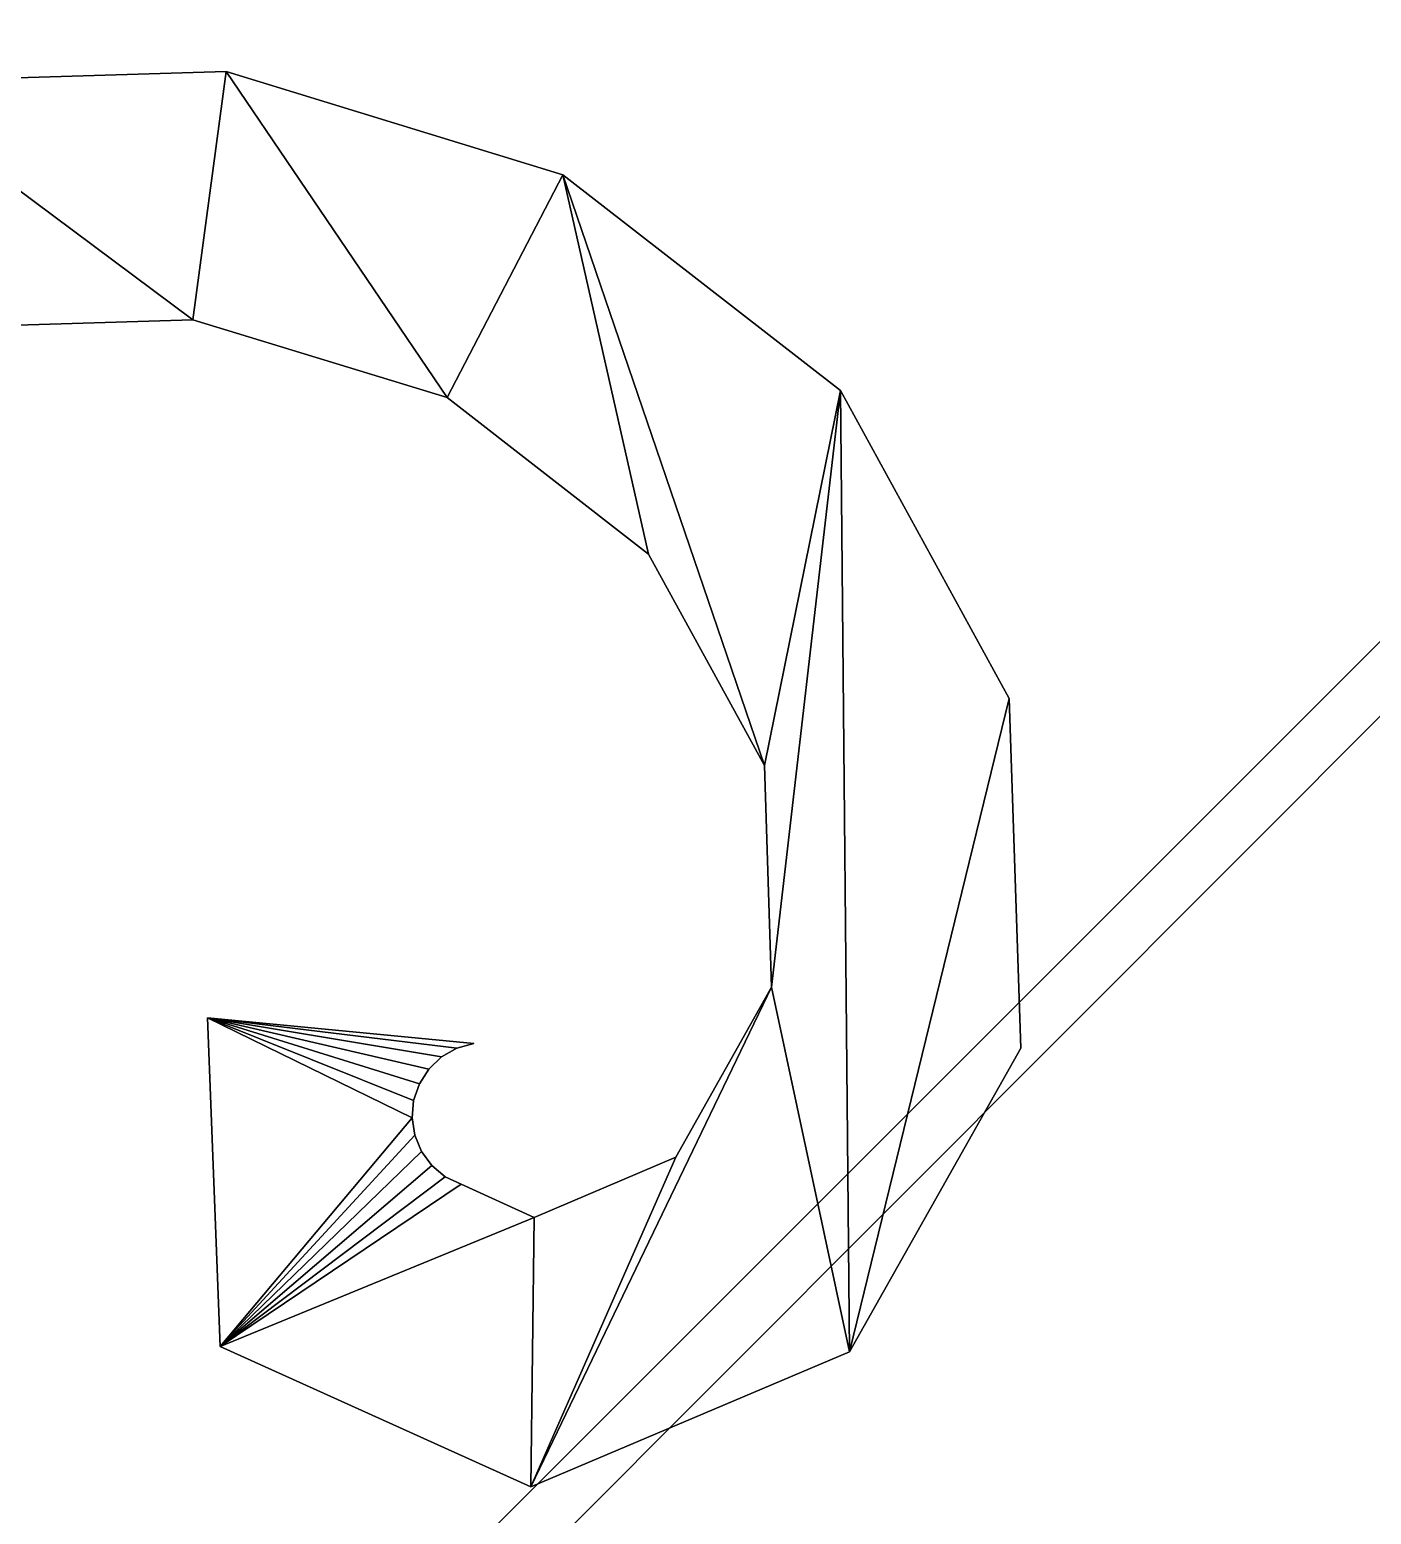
# Model space of a CAD drawing. Header units: metres. Extents: x 0 to 305, y 0 to 305.
# Drawn here: x 29.99 to 42.33, y 34.39 to 48.04 of the extents above; entities that cross this region are included whole.
import ezdxf

# ---------------------------------------------------------------- set-up
doc = ezdxf.new("R2010")
doc.units = ezdxf.units.M

msp = doc.modelspace()

# ---------------------------------------------------------------- linework, layer by layer
at = {"layer": 'Layer0'}
for p, q in [((31.8, 47.654, 0.085), (28.561, 47.557, 0.085)), ((31.8, 47.654), (28.561, 47.557)), ((34.897, 46.706, 0.085), (31.8, 47.654, 0.085)), ((34.897, 46.706), (31.8, 47.654)), ((37.451, 44.721, 0.085), (34.897, 46.706, 0.085)), ((37.451, 44.721), (34.897, 46.706)), ((28.968, 45.296, 0.085), (31.494, 45.372, 0.085)), ((28.968, 45.296), (31.494, 45.372)), ((31.494, 45.372, 0.085), (33.833, 44.656, 0.085)), ((31.494, 45.372), (33.833, 44.656)), ((33.833, 44.656, 0.085), (35.685, 43.217, 0.085)), ((33.833, 44.656), (35.685, 43.217)), ((39.002, 41.89, 0.085), (37.451, 44.721, 0.085)), ((39.002, 41.89), (37.451, 44.721)), ((35.685, 43.217, 0.085), (36.75, 41.273, 0.085)), ((35.685, 43.217), (36.75, 41.273)), ((39.109, 38.672), (39.002, 41.89)), ((39.002, 41.89, 0.085), (39.109, 38.672, 0.085)), ((36.75, 41.273, 0.085), (36.817, 39.233, 0.085)), ((36.75, 41.273), (36.817, 39.233)), ((36.817, 39.233, 0.085), (35.936, 37.669, 0.085)), ((36.817, 39.233), (35.936, 37.669)), ((31.629, 38.951), (31.745, 35.929)), ((34.077, 38.715, 0.085), (31.629, 38.951, 0.085)), ((34.077, 38.715), (31.629, 38.951)), ((31.745, 35.929, 0.085), (31.629, 38.951, 0.085)), ((33.781, 38.592, 0.085), (33.922, 38.672, 0.085)), ((33.781, 38.592), (33.922, 38.672)), ((33.922, 38.672, 0.085), (34.077, 38.715, 0.085)), ((33.922, 38.672), (34.077, 38.715)), ((37.534, 35.879, 0.085), (39.109, 38.672, 0.085)), ((37.534, 35.879), (39.109, 38.672)), ((33.664, 38.481, 0.085), (33.781, 38.592, 0.085)), ((33.664, 38.481), (33.781, 38.592)), ((33.577, 38.346, 0.085), (33.664, 38.481, 0.085)), ((33.577, 38.346), (33.664, 38.481)), ((33.524, 38.193, 0.085), (33.577, 38.346, 0.085)), ((33.524, 38.193), (33.577, 38.346)), ((33.51, 38.033, 0.085), (33.524, 38.193, 0.085)), ((33.51, 38.033), (33.524, 38.193)), ((33.534, 37.873, 0.085), (33.51, 38.033, 0.085)), ((33.534, 37.873), (33.51, 38.033)), ((33.596, 37.724, 0.085), (33.534, 37.873, 0.085)), ((33.596, 37.724), (33.534, 37.873)), ((33.692, 37.595, 0.085), (33.596, 37.724, 0.085)), ((33.692, 37.595), (33.596, 37.724)), ((33.816, 37.491), (33.692, 37.595)), ((33.692, 37.595, 0.085), (33.816, 37.491, 0.085)), ((35.936, 37.669, 0.085), (34.633, 37.117, 0.085)), ((35.936, 37.669), (34.633, 37.117)), ((33.961, 37.421, 0.085), (33.816, 37.491, 0.085)), ((33.961, 37.421), (33.816, 37.491)), ((34.633, 37.117, 0.085), (33.961, 37.421, 0.085)), ((31.745, 35.929, 0.085), (34.603, 34.638, 0.085)), ((31.745, 35.929), (34.603, 34.638)), ((34.603, 34.638, 0.085), (37.534, 35.879, 0.085)), ((34.603, 34.638), (37.534, 35.879))]:
    msp.add_line(p, q, dxfattribs=at)

# ---------------------------------------------------------------- meshes
at = {"layer": 'Group#4'}
mesh = msp.add_polyface(dxfattribs=at)
corners = [(72.468, 60.347), (71.284, 50.384), (71.156, 47.304), (71.183, 53.469), (70.859, 56.542), (70.317, 59.588), (70.143, 60.282), (37.451, 44.721), (36.75, 41.273), (36.817, 39.233), (34.897, 46.706), (35.685, 43.217), (33.833, 44.656), (31.8, 47.654), (31.494, 45.372), (28.561, 47.557), (28.968, 45.296), (26.514, 44.464), (25.489, 46.515), (24.328, 42.971), (22.81, 44.684), (22.553, 40.946), (20.669, 42.244), (21.274, 38.531), (20.539, 35.863), (20.358, 33.072), (73.557, 50.374), (73.04, 43.892), (73.422, 47.123), (73.451, 53.625), (72.409, 40.701), (73.109, 56.861), (71.526, 37.569), (72.539, 60.064), (70.391, 34.521), (70.795, 44.246), (69.005, 31.578), (70.198, 41.23), (69.365, 38.275), (68.295, 35.402), (67.371, 28.764), (66.991, 32.634), (65.496, 26.106), (65.457, 29.992), (63.388, 23.628), (63.699, 27.5), (61.727, 25.181), (61.058, 21.358), (59.551, 23.061), (58.522, 19.322), (57.187, 21.163), (55.796, 17.546), (54.653, 19.512), (52.905, 16.057), (51.971, 18.131), (49.872, 14.88), (49.166, 17.042), (46.73, 14.039), (46.267, 16.267), (43.514, 13.557), (43.308, 15.823), (40.263, 13.452), (40.328, 15.727), (37.024, 13.74), (37.367, 15.99), (34.475, 16.62), (33.846, 14.432), (31.7, 17.617), (30.786, 15.532), (29.097, 18.975), (27.903, 17.036), (26.725, 20.679), (25.263, 18.933), (24.642, 22.704), (22.932, 21.199), (22.908, 25.014), (20.98, 23.799), (21.582, 27.558), (20.717, 30.271), (19.477, 26.681), (19.151, 39.374), (18.49, 29.777), (18.287, 36.242), (18.077, 33), (31.629, 38.951), (33.922, 38.672), (34.077, 38.715), (33.781, 38.592), (33.664, 38.481), (33.577, 38.346), (33.524, 38.193), (33.51, 38.033), (31.745, 35.929), (39.002, 41.89), (37.534, 35.879), (39.109, 38.672), (34.603, 34.638), (35.936, 37.669), (34.633, 37.117), (33.961, 37.421), (33.816, 37.491), (33.692, 37.595), (33.596, 37.724), (33.534, 37.873)]
mesh.append_faces([[corners[k] for k in face] for face in [(5, 0, 6), (26, 27, 28), (81, 82, 83), (84, 85, 86), (93, 94, 95)]], dxfattribs={"vtx0": -1})
mesh.append_faces([[corners[k] for k in face] for face in [(1, 0, 3), (3, 0, 4), (4, 0, 5), (8, 10, 11), (11, 10, 12), (12, 13, 14), (14, 15, 16), (16, 15, 17), (17, 18, 19), (19, 20, 21), (21, 22, 23), (23, 22, 24), (24, 22, 25), (27, 29, 30), (30, 31, 32), (32, 33, 34), (34, 35, 36), (36, 39, 40), (40, 41, 42), (42, 43, 44), (44, 46, 47), (47, 48, 49), (49, 50, 51), (51, 52, 53), (53, 54, 55), (55, 56, 57), (57, 58, 59), (59, 60, 61), (61, 62, 63), (63, 65, 66), (66, 67, 68), (68, 69, 70), (70, 71, 72), (72, 73, 74), (74, 75, 76), (76, 78, 79), (79, 80, 81), (85, 84, 87), (87, 84, 88), (88, 84, 89), (89, 84, 90), (90, 84, 91), (94, 9, 96), (96, 98, 92)]], dxfattribs={"vtx0": -1, "vtx1": -1})
mesh.append_faces([[corners[k] for k in face] for face in [(34, 0, 2), (79, 25, 22), (94, 7, 9)]], dxfattribs={"vtx0": -1, "vtx1": -1, "vtx2": -1})
mesh.append_faces([[corners[k] for k in face] for face in [(0, 1, 2), (7, 8, 9), (8, 7, 10), (12, 10, 13), (14, 13, 15), (17, 15, 18), (19, 18, 20), (21, 20, 22), (27, 26, 29), (30, 29, 31), (32, 31, 33), (34, 33, 0), (34, 2, 35), (36, 35, 37), (36, 37, 38), (36, 38, 39), (40, 39, 41), (42, 41, 43), (44, 43, 45), (44, 45, 46), (47, 46, 48), (49, 48, 50), (51, 50, 52), (53, 52, 54), (55, 54, 56), (57, 56, 58), (59, 58, 60), (61, 60, 62), (63, 62, 64), (63, 64, 65), (66, 65, 67), (68, 67, 69), (70, 69, 71), (72, 71, 73), (74, 73, 75), (76, 75, 77), (76, 77, 78), (79, 78, 25), (79, 22, 80), (81, 80, 82), (91, 84, 92), (94, 93, 7), (96, 9, 97), (96, 97, 98), (92, 98, 99), (92, 99, 100), (92, 100, 101), (92, 101, 102), (92, 102, 103), (92, 103, 91)]], dxfattribs={"vtx0": -1, "vtx2": -1})
mesh = msp.add_polyface(dxfattribs=at)
corners = [(72.468, 60.347, 2.2), (71.284, 50.384, 2.2), (71.156, 47.304, 2.2), (71.183, 53.469, 2.2), (70.859, 56.542, 2.2), (70.317, 59.588, 2.2), (70.143, 60.282, 2.2), (37.451, 44.721, 2.2), (36.75, 41.273, 2.2), (36.817, 39.233, 2.2), (34.897, 46.706, 2.2), (35.685, 43.217, 2.2), (33.833, 44.656, 2.2), (31.8, 47.654, 2.2), (31.494, 45.372, 2.2), (28.561, 47.557, 2.2), (28.968, 45.296, 2.2), (26.514, 44.464, 2.2), (25.489, 46.515, 2.2), (24.328, 42.971, 2.2), (22.81, 44.684, 2.2), (22.553, 40.946, 2.2), (20.669, 42.244, 2.2), (21.274, 38.531, 2.2), (20.539, 35.863, 2.2), (20.358, 33.072, 2.2), (73.557, 50.374, 2.2), (73.04, 43.892, 2.2), (73.422, 47.123, 2.2), (73.451, 53.625, 2.2), (72.409, 40.701, 2.2), (73.109, 56.861, 2.2), (71.526, 37.569, 2.2), (72.539, 60.064, 2.2), (70.391, 34.521, 2.2), (70.795, 44.246, 2.2), (69.005, 31.578, 2.2), (70.198, 41.23, 2.2), (69.365, 38.275, 2.2), (68.295, 35.402, 2.2), (67.371, 28.764, 2.2), (66.991, 32.634, 2.2), (65.496, 26.106, 2.2), (65.457, 29.992, 2.2), (63.388, 23.628, 2.2), (63.699, 27.5, 2.2), (61.727, 25.181, 2.2), (61.058, 21.358, 2.2), (59.551, 23.061, 2.2), (58.522, 19.322, 2.2), (57.187, 21.163, 2.2), (55.796, 17.546, 2.2), (54.653, 19.512, 2.2), (52.905, 16.057, 2.2), (51.971, 18.131, 2.2), (49.872, 14.88, 2.2), (49.166, 17.042, 2.2), (46.73, 14.039, 2.2), (46.267, 16.267, 2.2), (43.514, 13.557, 2.2), (43.308, 15.823, 2.2), (40.263, 13.452, 2.2), (40.328, 15.727, 2.2), (37.024, 13.74, 2.2), (37.367, 15.99, 2.2), (34.475, 16.62, 2.2), (33.846, 14.432, 2.2), (31.7, 17.617, 2.2), (30.786, 15.532, 2.2), (29.097, 18.975, 2.2), (27.903, 17.036, 2.2), (26.725, 20.679, 2.2), (25.263, 18.933, 2.2), (24.642, 22.704, 2.2), (22.932, 21.199, 2.2), (22.908, 25.014, 2.2), (20.98, 23.799, 2.2), (21.582, 27.558, 2.2), (20.717, 30.271, 2.2), (19.477, 26.681, 2.2), (19.151, 39.374, 2.2), (18.49, 29.777, 2.2), (18.287, 36.242, 2.2), (18.077, 33, 2.2), (31.629, 38.951, 2.2), (33.922, 38.672, 2.2), (34.077, 38.715, 2.2), (33.781, 38.592, 2.2), (33.664, 38.481, 2.2), (33.577, 38.346, 2.2), (33.524, 38.193, 2.2), (33.51, 38.033, 2.2), (31.745, 35.929, 2.2), (39.002, 41.89, 2.2), (37.534, 35.879, 2.2), (39.109, 38.672, 2.2), (34.603, 34.638, 2.2), (35.936, 37.669, 2.2), (34.633, 37.117, 2.2), (33.961, 37.421, 2.2), (33.816, 37.491, 2.2), (33.692, 37.595, 2.2), (33.596, 37.724, 2.2), (33.534, 37.873, 2.2)]
mesh.append_faces([[corners[k] for k in face] for face in [(5, 0, 6), (26, 27, 28), (81, 82, 83), (84, 85, 86), (93, 94, 95)]], dxfattribs={"vtx0": -1})
mesh.append_faces([[corners[k] for k in face] for face in [(1, 0, 3), (3, 0, 4), (4, 0, 5), (8, 10, 11), (11, 10, 12), (12, 13, 14), (14, 15, 16), (16, 15, 17), (17, 18, 19), (19, 20, 21), (21, 22, 23), (23, 22, 24), (24, 22, 25), (27, 29, 30), (30, 31, 32), (32, 33, 34), (34, 35, 36), (36, 39, 40), (40, 41, 42), (42, 43, 44), (44, 46, 47), (47, 48, 49), (49, 50, 51), (51, 52, 53), (53, 54, 55), (55, 56, 57), (57, 58, 59), (59, 60, 61), (61, 62, 63), (63, 65, 66), (66, 67, 68), (68, 69, 70), (70, 71, 72), (72, 73, 74), (74, 75, 76), (76, 78, 79), (79, 80, 81), (85, 84, 87), (87, 84, 88), (88, 84, 89), (89, 84, 90), (90, 84, 91), (94, 9, 96), (96, 98, 92)]], dxfattribs={"vtx0": -1, "vtx1": -1})
mesh.append_faces([[corners[k] for k in face] for face in [(34, 0, 2), (79, 25, 22), (94, 7, 9)]], dxfattribs={"vtx0": -1, "vtx1": -1, "vtx2": -1})
mesh.append_faces([[corners[k] for k in face] for face in [(0, 1, 2), (7, 8, 9), (8, 7, 10), (12, 10, 13), (14, 13, 15), (17, 15, 18), (19, 18, 20), (21, 20, 22), (27, 26, 29), (30, 29, 31), (32, 31, 33), (34, 33, 0), (34, 2, 35), (36, 35, 37), (36, 37, 38), (36, 38, 39), (40, 39, 41), (42, 41, 43), (44, 43, 45), (44, 45, 46), (47, 46, 48), (49, 48, 50), (51, 50, 52), (53, 52, 54), (55, 54, 56), (57, 56, 58), (59, 58, 60), (61, 60, 62), (63, 62, 64), (63, 64, 65), (66, 65, 67), (68, 67, 69), (70, 69, 71), (72, 71, 73), (74, 73, 75), (76, 75, 77), (76, 77, 78), (79, 78, 25), (79, 22, 80), (81, 80, 82), (91, 84, 92), (94, 93, 7), (96, 9, 97), (96, 97, 98), (92, 98, 99), (92, 99, 100), (92, 100, 101), (92, 101, 102), (92, 102, 103), (92, 103, 91)]], dxfattribs={"vtx0": -1, "vtx2": -1})
mesh = msp.add_polyface(dxfattribs=at)
corners = [(28.561, 47.557, 0.947), (31.8, 47.654), (28.561, 47.557), (31.8, 47.654, 0.947)]
mesh.append_faces([[corners[k] for k in face] for face in [(0, 1, 2), (1, 0, 3)]], dxfattribs={"vtx0": -1})
mesh = msp.add_polyface(dxfattribs=at)
corners = [(28.561, 47.557, 2.2), (31.8, 47.654, 0.947), (28.561, 47.557, 0.947), (31.8, 47.654, 2.2)]
mesh.append_faces([[corners[k] for k in face] for face in [(0, 1, 2), (1, 0, 3)]], dxfattribs={"vtx0": -1})
mesh = msp.add_polyface(dxfattribs=at)
corners = [(31.8, 47.654, 0.947), (34.897, 46.706), (31.8, 47.654), (34.897, 46.706, 0.947)]
mesh.append_faces([[corners[k] for k in face] for face in [(0, 1, 2), (1, 0, 3)]], dxfattribs={"vtx0": -1})
mesh = msp.add_polyface(dxfattribs=at)
corners = [(31.8, 47.654, 2.2), (34.897, 46.706, 0.947), (31.8, 47.654, 0.947), (34.897, 46.706, 2.2)]
mesh.append_faces([[corners[k] for k in face] for face in [(0, 1, 2), (1, 0, 3)]], dxfattribs={"vtx0": -1})
mesh = msp.add_polyface(dxfattribs=at)
corners = [(34.897, 46.706, 0.947), (37.451, 44.721), (34.897, 46.706), (37.451, 44.721, 0.947)]
mesh.append_faces([[corners[k] for k in face] for face in [(0, 1, 2), (1, 0, 3)]], dxfattribs={"vtx0": -1})
mesh = msp.add_polyface(dxfattribs=at)
corners = [(34.897, 46.706, 2.2), (37.451, 44.721, 0.947), (34.897, 46.706, 0.947), (37.451, 44.721, 2.2)]
mesh.append_faces([[corners[k] for k in face] for face in [(0, 1, 2), (1, 0, 3)]], dxfattribs={"vtx0": -1})
mesh = msp.add_polyface(dxfattribs=at)
corners = [(31.494, 45.372, 0.947), (28.968, 45.296), (31.494, 45.372), (28.968, 45.296, 0.947)]
mesh.append_faces([[corners[k] for k in face] for face in [(0, 1, 2), (1, 0, 3)]], dxfattribs={"vtx0": -1})
mesh = msp.add_polyface(dxfattribs=at)
corners = [(31.494, 45.372, 2.2), (28.968, 45.296, 0.947), (31.494, 45.372, 0.947), (28.968, 45.296, 2.2)]
mesh.append_faces([[corners[k] for k in face] for face in [(0, 1, 2), (1, 0, 3)]], dxfattribs={"vtx0": -1})
mesh = msp.add_polyface(dxfattribs=at)
corners = [(33.833, 44.656, 0.947), (31.494, 45.372), (33.833, 44.656), (31.494, 45.372, 0.947)]
mesh.append_faces([[corners[k] for k in face] for face in [(0, 1, 2), (1, 0, 3)]], dxfattribs={"vtx0": -1})
mesh = msp.add_polyface(dxfattribs=at)
corners = [(33.833, 44.656, 2.2), (31.494, 45.372, 0.947), (33.833, 44.656, 0.947), (31.494, 45.372, 2.2)]
mesh.append_faces([[corners[k] for k in face] for face in [(0, 1, 2), (1, 0, 3)]], dxfattribs={"vtx0": -1})
mesh = msp.add_polyface(dxfattribs=at)
corners = [(35.685, 43.217, 0.947), (33.833, 44.656), (35.685, 43.217), (33.833, 44.656, 0.947)]
mesh.append_faces([[corners[k] for k in face] for face in [(0, 1, 2), (1, 0, 3)]], dxfattribs={"vtx0": -1})
mesh = msp.add_polyface(dxfattribs=at)
corners = [(35.685, 43.217, 2.2), (33.833, 44.656, 0.947), (35.685, 43.217, 0.947), (33.833, 44.656, 2.2)]
mesh.append_faces([[corners[k] for k in face] for face in [(0, 1, 2), (1, 0, 3)]], dxfattribs={"vtx0": -1})
mesh = msp.add_polyface(dxfattribs=at)
corners = [(39.002, 41.89, 0.947), (37.451, 44.721), (37.451, 44.721, 0.947), (39.002, 41.89)]
mesh.append_faces([[corners[k] for k in face] for face in [(0, 1, 2), (1, 0, 3)]], dxfattribs={"vtx0": -1})
mesh = msp.add_polyface(dxfattribs=at)
corners = [(39.002, 41.89, 2.2), (37.451, 44.721, 0.947), (37.451, 44.721, 2.2), (39.002, 41.89, 0.947)]
mesh.append_faces([[corners[k] for k in face] for face in [(0, 1, 2), (1, 0, 3)]], dxfattribs={"vtx0": -1})
mesh = msp.add_polyface(dxfattribs=at)
corners = [(36.75, 41.273), (35.685, 43.217, 0.947), (35.685, 43.217), (36.75, 41.273, 0.947)]
mesh.append_faces([[corners[k] for k in face] for face in [(0, 1, 2), (1, 0, 3)]], dxfattribs={"vtx0": -1})
mesh = msp.add_polyface(dxfattribs=at)
corners = [(36.75, 41.273, 0.947), (35.685, 43.217, 2.2), (35.685, 43.217, 0.947), (36.75, 41.273, 2.2)]
mesh.append_faces([[corners[k] for k in face] for face in [(0, 1, 2), (1, 0, 3)]], dxfattribs={"vtx0": -1})
mesh = msp.add_polyface(dxfattribs=at)
corners = [(39.109, 38.672, 0.947), (39.002, 41.89), (39.002, 41.89, 0.947), (39.109, 38.672)]
mesh.append_faces([[corners[k] for k in face] for face in [(0, 1, 2), (1, 0, 3)]], dxfattribs={"vtx0": -1})
mesh = msp.add_polyface(dxfattribs=at)
corners = [(39.109, 38.672, 2.2), (39.002, 41.89, 0.947), (39.002, 41.89, 2.2), (39.109, 38.672, 0.947)]
mesh.append_faces([[corners[k] for k in face] for face in [(0, 1, 2), (1, 0, 3)]], dxfattribs={"vtx0": -1})
mesh = msp.add_polyface(dxfattribs=at)
corners = [(36.817, 39.233), (36.75, 41.273, 0.947), (36.75, 41.273), (36.817, 39.233, 0.947)]
mesh.append_faces([[corners[k] for k in face] for face in [(0, 1, 2), (1, 0, 3)]], dxfattribs={"vtx0": -1})
mesh = msp.add_polyface(dxfattribs=at)
corners = [(36.817, 39.233, 0.947), (36.75, 41.273, 2.2), (36.75, 41.273, 0.947), (36.817, 39.233, 2.2)]
mesh.append_faces([[corners[k] for k in face] for face in [(0, 1, 2), (1, 0, 3)]], dxfattribs={"vtx0": -1})
mesh = msp.add_polyface(dxfattribs=at)
corners = [(35.936, 37.669), (36.817, 39.233, 0.947), (36.817, 39.233), (35.936, 37.669, 0.947)]
mesh.append_faces([[corners[k] for k in face] for face in [(0, 1, 2), (1, 0, 3)]], dxfattribs={"vtx0": -1})
mesh = msp.add_polyface(dxfattribs=at)
corners = [(35.936, 37.669, 0.947), (36.817, 39.233, 2.2), (36.817, 39.233, 0.947), (35.936, 37.669, 2.2)]
mesh.append_faces([[corners[k] for k in face] for face in [(0, 1, 2), (1, 0, 3)]], dxfattribs={"vtx0": -1})
mesh = msp.add_polyface(dxfattribs=at)
corners = [(31.745, 35.929), (31.629, 38.951, 0.947), (31.629, 38.951), (31.745, 35.929, 0.947)]
mesh.append_faces([[corners[k] for k in face] for face in [(0, 1, 2), (1, 0, 3)]], dxfattribs={"vtx0": -1})
mesh = msp.add_polyface(dxfattribs=at)
corners = [(31.629, 38.951, 0.947), (34.077, 38.715), (31.629, 38.951), (34.077, 38.715, 0.947)]
mesh.append_faces([[corners[k] for k in face] for face in [(0, 1, 2), (1, 0, 3)]], dxfattribs={"vtx0": -1})
mesh = msp.add_polyface(dxfattribs=at)
corners = [(31.745, 35.929, 0.947), (31.629, 38.951, 2.2), (31.629, 38.951, 0.947), (31.745, 35.929, 2.2)]
mesh.append_faces([[corners[k] for k in face] for face in [(0, 1, 2), (1, 0, 3)]], dxfattribs={"vtx0": -1})
mesh = msp.add_polyface(dxfattribs=at)
corners = [(31.629, 38.951, 2.2), (34.077, 38.715, 0.947), (31.629, 38.951, 0.947), (34.077, 38.715, 2.2)]
mesh.append_faces([[corners[k] for k in face] for face in [(0, 1, 2), (1, 0, 3)]], dxfattribs={"vtx0": -1})
mesh = msp.add_polyface(dxfattribs=at)
corners = [(33.922, 38.672, 0.947), (33.781, 38.592), (33.922, 38.672), (33.781, 38.592, 0.947)]
mesh.append_faces([[corners[k] for k in face] for face in [(0, 1, 2), (1, 0, 3)]], dxfattribs={"vtx0": -1})
mesh = msp.add_polyface(dxfattribs=at)
corners = [(33.922, 38.672, 2.2), (33.781, 38.592, 0.947), (33.922, 38.672, 0.947), (33.781, 38.592, 2.2)]
mesh.append_faces([[corners[k] for k in face] for face in [(0, 1, 2), (1, 0, 3)]], dxfattribs={"vtx0": -1})
mesh = msp.add_polyface(dxfattribs=at)
corners = [(34.077, 38.715, 0.947), (33.922, 38.672), (34.077, 38.715), (33.922, 38.672, 0.947)]
mesh.append_faces([[corners[k] for k in face] for face in [(0, 1, 2), (1, 0, 3)]], dxfattribs={"vtx0": -1})
mesh = msp.add_polyface(dxfattribs=at)
corners = [(34.077, 38.715, 2.2), (33.922, 38.672, 0.947), (34.077, 38.715, 0.947), (33.922, 38.672, 2.2)]
mesh.append_faces([[corners[k] for k in face] for face in [(0, 1, 2), (1, 0, 3)]], dxfattribs={"vtx0": -1})
mesh = msp.add_polyface(dxfattribs=at)
corners = [(37.534, 35.879, 0.947), (39.109, 38.672), (39.109, 38.672, 0.947), (37.534, 35.879)]
mesh.append_faces([[corners[k] for k in face] for face in [(0, 1, 2), (1, 0, 3)]], dxfattribs={"vtx0": -1})
mesh = msp.add_polyface(dxfattribs=at)
corners = [(37.534, 35.879, 2.2), (39.109, 38.672, 0.947), (39.109, 38.672, 2.2), (37.534, 35.879, 0.947)]
mesh.append_faces([[corners[k] for k in face] for face in [(0, 1, 2), (1, 0, 3)]], dxfattribs={"vtx0": -1})
mesh = msp.add_polyface(dxfattribs=at)
corners = [(33.664, 38.481, 0.947), (33.781, 38.592), (33.781, 38.592, 0.947), (33.664, 38.481)]
mesh.append_faces([[corners[k] for k in face] for face in [(0, 1, 2), (1, 0, 3)]], dxfattribs={"vtx0": -1})
mesh = msp.add_polyface(dxfattribs=at)
corners = [(33.664, 38.481, 2.2), (33.781, 38.592, 0.947), (33.781, 38.592, 2.2), (33.664, 38.481, 0.947)]
mesh.append_faces([[corners[k] for k in face] for face in [(0, 1, 2), (1, 0, 3)]], dxfattribs={"vtx0": -1})
mesh = msp.add_polyface(dxfattribs=at)
corners = [(33.577, 38.346, 0.947), (33.664, 38.481), (33.664, 38.481, 0.947), (33.577, 38.346)]
mesh.append_faces([[corners[k] for k in face] for face in [(0, 1, 2), (1, 0, 3)]], dxfattribs={"vtx0": -1})
mesh = msp.add_polyface(dxfattribs=at)
corners = [(33.577, 38.346, 2.2), (33.664, 38.481, 0.947), (33.664, 38.481, 2.2), (33.577, 38.346, 0.947)]
mesh.append_faces([[corners[k] for k in face] for face in [(0, 1, 2), (1, 0, 3)]], dxfattribs={"vtx0": -1})
mesh = msp.add_polyface(dxfattribs=at)
corners = [(33.524, 38.193, 0.947), (33.577, 38.346), (33.577, 38.346, 0.947), (33.524, 38.193)]
mesh.append_faces([[corners[k] for k in face] for face in [(0, 1, 2), (1, 0, 3)]], dxfattribs={"vtx0": -1})
mesh = msp.add_polyface(dxfattribs=at)
corners = [(33.524, 38.193, 2.2), (33.577, 38.346, 0.947), (33.577, 38.346, 2.2), (33.524, 38.193, 0.947)]
mesh.append_faces([[corners[k] for k in face] for face in [(0, 1, 2), (1, 0, 3)]], dxfattribs={"vtx0": -1})
mesh = msp.add_polyface(dxfattribs=at)
corners = [(33.51, 38.033, 0.947), (33.524, 38.193), (33.524, 38.193, 0.947), (33.51, 38.033)]
mesh.append_faces([[corners[k] for k in face] for face in [(0, 1, 2), (1, 0, 3)]], dxfattribs={"vtx0": -1})
mesh = msp.add_polyface(dxfattribs=at)
corners = [(33.51, 38.033, 2.2), (33.524, 38.193, 0.947), (33.524, 38.193, 2.2), (33.51, 38.033, 0.947)]
mesh.append_faces([[corners[k] for k in face] for face in [(0, 1, 2), (1, 0, 3)]], dxfattribs={"vtx0": -1})
mesh = msp.add_polyface(dxfattribs=at)
corners = [(33.534, 37.873, 0.947), (33.51, 38.033), (33.51, 38.033, 0.947), (33.534, 37.873)]
mesh.append_faces([[corners[k] for k in face] for face in [(0, 1, 2), (1, 0, 3)]], dxfattribs={"vtx0": -1})
mesh = msp.add_polyface(dxfattribs=at)
corners = [(33.534, 37.873, 2.2), (33.51, 38.033, 0.947), (33.51, 38.033, 2.2), (33.534, 37.873, 0.947)]
mesh.append_faces([[corners[k] for k in face] for face in [(0, 1, 2), (1, 0, 3)]], dxfattribs={"vtx0": -1})
mesh = msp.add_polyface(dxfattribs=at)
corners = [(33.596, 37.724, 0.947), (33.534, 37.873), (33.534, 37.873, 0.947), (33.596, 37.724)]
mesh.append_faces([[corners[k] for k in face] for face in [(0, 1, 2), (1, 0, 3)]], dxfattribs={"vtx0": -1})
mesh = msp.add_polyface(dxfattribs=at)
corners = [(33.596, 37.724, 2.2), (33.534, 37.873, 0.947), (33.534, 37.873, 2.2), (33.596, 37.724, 0.947)]
mesh.append_faces([[corners[k] for k in face] for face in [(0, 1, 2), (1, 0, 3)]], dxfattribs={"vtx0": -1})
mesh = msp.add_polyface(dxfattribs=at)
corners = [(33.692, 37.595, 0.947), (33.596, 37.724), (33.596, 37.724, 0.947), (33.692, 37.595)]
mesh.append_faces([[corners[k] for k in face] for face in [(0, 1, 2), (1, 0, 3)]], dxfattribs={"vtx0": -1})
mesh = msp.add_polyface(dxfattribs=at)
corners = [(33.692, 37.595, 2.2), (33.596, 37.724, 0.947), (33.596, 37.724, 2.2), (33.692, 37.595, 0.947)]
mesh.append_faces([[corners[k] for k in face] for face in [(0, 1, 2), (1, 0, 3)]], dxfattribs={"vtx0": -1})
mesh = msp.add_polyface(dxfattribs=at)
corners = [(33.692, 37.595, 0.947), (33.816, 37.491), (33.692, 37.595), (33.816, 37.491, 0.947)]
mesh.append_faces([[corners[k] for k in face] for face in [(0, 1, 2), (1, 0, 3)]], dxfattribs={"vtx0": -1})
mesh = msp.add_polyface(dxfattribs=at)
corners = [(33.692, 37.595, 2.2), (33.816, 37.491, 0.947), (33.692, 37.595, 0.947), (33.816, 37.491, 2.2)]
mesh.append_faces([[corners[k] for k in face] for face in [(0, 1, 2), (1, 0, 3)]], dxfattribs={"vtx0": -1})
mesh = msp.add_polyface(dxfattribs=at)
corners = [(34.633, 37.117, 0.947), (35.936, 37.669), (34.633, 37.117), (35.936, 37.669, 0.947)]
mesh.append_faces([[corners[k] for k in face] for face in [(0, 1, 2), (1, 0, 3)]], dxfattribs={"vtx0": -1})
mesh = msp.add_polyface(dxfattribs=at)
corners = [(34.633, 37.117, 2.2), (35.936, 37.669, 0.947), (34.633, 37.117, 0.947), (35.936, 37.669, 2.2)]
mesh.append_faces([[corners[k] for k in face] for face in [(0, 1, 2), (1, 0, 3)]], dxfattribs={"vtx0": -1})
mesh = msp.add_polyface(dxfattribs=at)
corners = [(33.816, 37.491, 0.947), (33.961, 37.421), (33.816, 37.491), (33.961, 37.421, 0.947)]
mesh.append_faces([[corners[k] for k in face] for face in [(0, 1, 2), (1, 0, 3)]], dxfattribs={"vtx0": -1})
mesh = msp.add_polyface(dxfattribs=at)
corners = [(33.816, 37.491, 2.2), (33.961, 37.421, 0.947), (33.816, 37.491, 0.947), (33.961, 37.421, 2.2)]
mesh.append_faces([[corners[k] for k in face] for face in [(0, 1, 2), (1, 0, 3)]], dxfattribs={"vtx0": -1})
mesh = msp.add_polyface(dxfattribs=at)
corners = [(33.961, 37.421, 0.947), (34.633, 37.117), (33.961, 37.421), (34.633, 37.117, 0.947)]
mesh.append_faces([[corners[k] for k in face] for face in [(0, 1, 2), (1, 0, 3)]], dxfattribs={"vtx0": -1})
mesh = msp.add_polyface(dxfattribs=at)
corners = [(33.961, 37.421, 2.2), (34.633, 37.117, 0.947), (33.961, 37.421, 0.947), (34.633, 37.117, 2.2)]
mesh.append_faces([[corners[k] for k in face] for face in [(0, 1, 2), (1, 0, 3)]], dxfattribs={"vtx0": -1})
mesh = msp.add_polyface(dxfattribs=at)
corners = [(34.603, 34.638, 0.947), (31.745, 35.929), (34.603, 34.638), (31.745, 35.929, 0.947)]
mesh.append_faces([[corners[k] for k in face] for face in [(0, 1, 2), (1, 0, 3)]], dxfattribs={"vtx0": -1})
mesh = msp.add_polyface(dxfattribs=at)
corners = [(34.603, 34.638, 2.2), (31.745, 35.929, 0.947), (34.603, 34.638, 0.947), (31.745, 35.929, 2.2)]
mesh.append_faces([[corners[k] for k in face] for face in [(0, 1, 2), (1, 0, 3)]], dxfattribs={"vtx0": -1})
mesh = msp.add_polyface(dxfattribs=at)
corners = [(37.534, 35.879, 0.947), (34.603, 34.638), (37.534, 35.879), (34.603, 34.638, 0.947)]
mesh.append_faces([[corners[k] for k in face] for face in [(0, 1, 2), (1, 0, 3)]], dxfattribs={"vtx0": -1})
mesh = msp.add_polyface(dxfattribs=at)
corners = [(37.534, 35.879, 2.2), (34.603, 34.638, 0.947), (37.534, 35.879, 0.947), (34.603, 34.638, 2.2)]
mesh.append_faces([[corners[k] for k in face] for face in [(0, 1, 2), (1, 0, 3)]], dxfattribs={"vtx0": -1})
at = {"layer": 'Layer0'}
mesh = msp.add_polyface(dxfattribs=at)
corners = [(40.621, 114.711, 0.085), (40.708, 108.38, 0.085), (41.342, 115.458, 0.085), (42.032, 108.215, 0.085), (42.151, 116.212, 0.085), (43.549, 108.182, 0.085), (43.044, 116.961, 0.085), (44.013, 117.689, 0.085), (45.239, 108.27, 0.085), (45.05, 118.378, 0.085), (46.143, 119.007, 0.085), (49.032, 108.77, 0.085), (47.273, 119.55, 0.085), (48.42, 119.977, 0.085), (49.554, 120.253, 0.085), (50.51, 116.523, 0.085), (50.538, 116.425, 0.085), (50.496, 116.622, 0.085), (53.252, 109.636, 0.085), (50.58, 116.336, 0.085), (51.279, 115.099, 0.085), (0, 0, 0.085), (41.976, 72.924, 0.085), (0, 305, 0.085), (24.862, 221.739, 0.085), (37.686, 110.289, 0.085), (38.754, 202.084, 0.085), (37.705, 110.794, 0.085), (37.807, 111.341, 0.085), (37.995, 111.928, 0.085), (38.272, 112.554, 0.085), (38.639, 113.217, 0.085), (39.098, 113.912, 0.085), (40.949, 200.003, 0.085), (39.649, 114.635, 0.085), (40.292, 115.381, 0.085), (41.025, 116.141, 0.085), (43.229, 198.016, 0.085), (41.846, 116.906, 0.085), (42.75, 117.665, 0.085), (43.732, 118.402, 0.085), (45.589, 196.125, 0.085), (44.783, 119.1, 0.085), (45.891, 119.738, 0.085), (48.025, 194.332, 0.085), (47.04, 120.29, 0.085), (48.21, 120.726, 0.085), (50.53, 192.638, 0.085), (49.376, 121.01, 0.085), (50.505, 121.103, 0.085), (51.555, 120.961, 0.085), (50.498, 116.715, 0.085), (50.635, 120.342, 0.085), (50.516, 116.797, 0.085), (50.548, 116.862, 0.085), (50.592, 116.905, 0.085), (50.645, 116.924, 0.085), (51.612, 120.211, 0.085), (50.704, 116.917, 0.085), (50.764, 116.885, 0.085), (50.822, 116.829, 0.085), (50.873, 116.754, 0.085), (51.39, 115.84, 0.085)]
mesh.append_faces([[corners[k] for k in face] for face in [(0, 1, 2), (2, 3, 4), (4, 5, 6), (6, 5, 7), (7, 8, 9), (9, 8, 10), (10, 11, 12), (12, 11, 13), (13, 11, 14), (15, 11, 16), (16, 18, 19), (19, 18, 20), (21, 22, 23), (14, 51, 52), (51, 14, 17), (52, 56, 57)]], dxfattribs={"vtx0": -1, "vtx1": -1})
mesh.append_faces([[corners[k] for k in face] for face in [(14, 11, 15), (24, 22, 25)]], dxfattribs={"vtx0": -1, "vtx1": -1, "vtx2": -1})
mesh.append_faces([[corners[k] for k in face] for face in [(14, 15, 17), (26, 25, 27), (26, 27, 28), (26, 28, 29), (26, 29, 30), (26, 30, 31), (26, 31, 32), (33, 32, 34), (33, 34, 35), (33, 35, 36), (37, 36, 38), (37, 38, 39), (37, 39, 40), (41, 40, 42), (41, 42, 43), (44, 43, 45), (44, 45, 46), (47, 46, 48), (47, 48, 49), (47, 49, 50), (52, 51, 53), (52, 53, 54), (52, 54, 55), (52, 55, 56), (57, 56, 58), (57, 58, 59), (57, 59, 60), (57, 60, 61), (57, 61, 62)]], dxfattribs={"vtx0": -1, "vtx2": -1})
mesh = msp.add_polyface(dxfattribs=at)
corners = [(305, 305, -3.517), (0, 0, -3.517), (0, 305, -3.517), (305, 0, -3.517)]
mesh.append_faces([[corners[k] for k in face] for face in [(0, 1, 2), (1, 0, 3)]], dxfattribs={"vtx0": -1})
mesh = msp.add_polyface(dxfattribs=at)
corners = [(304.177, 0, -2.691), (0.769, 304, -2.691), (0.769, 0, -2.691), (304.177, 304, -2.691)]
mesh.append_faces([[corners[k] for k in face] for face in [(0, 1, 2), (1, 0, 3)]], dxfattribs={"vtx0": -1})
mesh = msp.add_polyface(dxfattribs=at)
corners = [(304.177, 304, -0.691), (0.769, 0, -0.691), (0.769, 304, -0.691), (304.177, 0, -0.691)]
mesh.append_faces([[corners[k] for k in face] for face in [(0, 1, 2), (1, 0, 3)]], dxfattribs={"vtx0": -1})
mesh = msp.add_polyface(dxfattribs=at)
corners = [(41.951, 73.14, -1), (0, 0, -1), (19.749, 239.082, -0.988)]
mesh.append_faces([[corners[k] for k in face] for face in [(0, 1, 2)]])
mesh = msp.add_polyface(dxfattribs=at)
corners = [(132.511, 106.593, 0.085), (127.877, 39.3, 0.085), (127.931, 36.911, 0.085), (123.504, 23.628, 0.085), (123.909, 50.395, 0.085), (123.066, 52.531, 0.085), (124.333, 25.744, 0.085), (124.63, 48.216, 0.085), (125.015, 27.914, 0.085), (125.224, 46.001, 0.085), (125.548, 30.128, 0.085), (125.688, 43.757, 0.085), (125.932, 32.375, 0.085), (126.018, 41.491, 0.085), (126.17, 34.644, 0.085), (126.21, 39.211, 0.085), (126.262, 36.926, 0.085), (94.575, 18.192, 0.085), (0, 0, 0.085), (305, 0, 0.085), (95.4, 18.156, 0.085), (96.224, 18.202, 0.085), (97.039, 18.331, 0.085), (97.837, 18.541, 0.085), (98.63, 18.841, 0.085), (99.387, 19.225, 0.085), (101.346, 20.833, 0.085), (202.032, 10.558, 0.085), (101.871, 21.5, 0.085), (102.32, 22.219, 0.085), (102.688, 22.983, 0.085), (102.972, 23.783, 0.085), (103.168, 24.608, 0.085), (201.737, 10.601, 0.085), (103.272, 25.45, 0.085), (103.286, 26.298, 0.085), (124.437, 22.93, 0.085), (114.147, 65.849, 0.085), (115.71, 64.153, 0.085), (117.185, 62.382, 0.085), (118.568, 60.539, 0.085), (119.852, 58.628, 0.085), (121.033, 56.653, 0.085), (122.106, 54.619, 0.085), (124.587, 22.912, 0.085), (124.738, 22.912, 0.085), (124.888, 22.929, 0.085), (125.035, 22.964, 0.085), (125.908, 25.189, 0.085), (126.623, 27.469, 0.085), (127.183, 29.792, 0.085), (127.586, 32.147, 0.085), (127.835, 34.524, 0.085), (191.283, 22.198, 0.085)]
mesh.append_faces([[corners[k] for k in face] for face in [(15, 14, 16)]], dxfattribs={"vtx0": -1})
mesh.append_faces([[corners[k] for k in face] for face in [(4, 6, 7), (7, 8, 9), (9, 10, 11), (11, 12, 13), (13, 14, 15), (17, 19, 20), (20, 19, 21), (21, 19, 22), (22, 19, 23), (23, 19, 24), (24, 19, 25), (26, 27, 28), (28, 27, 29), (29, 27, 30), (30, 27, 31), (31, 27, 32), (32, 33, 34), (34, 33, 35), (37, 3, 38), (38, 3, 39), (39, 3, 40), (40, 3, 41), (41, 3, 42), (42, 3, 43), (43, 3, 5), (36, 33, 44), (44, 33, 45), (45, 33, 46), (46, 33, 47), (47, 33, 48), (48, 33, 49), (49, 33, 50), (50, 33, 51), (51, 33, 52), (52, 33, 2)]], dxfattribs={"vtx0": -1, "vtx1": -1})
mesh.append_faces([[corners[k] for k in face] for face in [(35, 33, 36), (2, 53, 0)]], dxfattribs={"vtx0": -1, "vtx1": -1, "vtx2": -1})
mesh.append_faces([[corners[k] for k in face] for face in [(0, 1, 2), (3, 4, 5), (4, 3, 6), (7, 6, 8), (9, 8, 10), (11, 10, 12), (13, 12, 14), (17, 18, 19)]], dxfattribs={"vtx0": -1, "vtx2": -1})
mesh = msp.add_polyface(dxfattribs=at)
corners = [(123.579, 23.497, 1), (124.333, 25.744, 1), (123.504, 23.628, 1), (123.669, 23.376, 1), (123.772, 23.265, 1), (123.888, 23.168, 1), (124.014, 23.085, 1), (124.148, 23.017, 1), (124.29, 22.965, 1), (124.437, 22.93, 1), (125.015, 27.914, 1), (124.587, 22.912, 1), (124.738, 22.912, 1), (124.888, 22.929, 1), (125.035, 22.964, 1), (125.548, 30.128, 1), (125.908, 25.189, 1), (125.932, 32.375, 1), (126.623, 27.469, 1), (126.17, 34.644, 1), (126.262, 36.926, 1), (41.976, 72.924, 1), (41.983, 73.355, 1), (41.951, 73.14, 1), (42.055, 72.721, 1), (42.07, 73.555, 1), (42.185, 72.546, 1), (42.206, 73.725, 1), (42.355, 72.41, 1), (42.381, 73.855, 1), (42.555, 72.323, 1), (44.472, 75.013, 1), (42.77, 72.291, 1), (42.986, 72.316, 1), (43.189, 72.395, 1), (45.272, 73.549, 1), (46.833, 76.288, 1), (47.559, 74.785, 1), (48.763, 77.116, 1), (49.42, 75.582, 1), (50.96, 78.057, 1), (51.591, 76.512, 1), (53.188, 78.922, 1), (53.765, 77.356, 1), (55.444, 79.709, 1), (55.966, 78.124, 1), (57.727, 80.417, 1), (58.193, 78.815, 1), (60.033, 81.043, 1), (60.441, 79.425, 1), (62.361, 81.586, 1), (62.71, 79.955, 1), (64.706, 82.044, 1), (64.996, 80.401, 1), (67.067, 82.416, 1), (67.296, 80.764, 1), (69.44, 82.701, 1), (69.607, 81.041, 1), (71.822, 82.896, 1), (71.926, 81.23, 1), (74.209, 83, 1), (74.25, 81.332, 1), (76.599, 83.013, 1), (76.575, 81.344, 1), (78.899, 81.266, 1), (78.987, 82.933, 1), (81.216, 81.097, 1), (81.371, 82.759, 1), (83.525, 80.836, 1), (83.746, 82.49, 1), (85.82, 80.482, 1), (86.108, 82.126, 1), (88.098, 80.035, 1), (88.453, 81.666, 1), (90.354, 79.495, 1), (90.777, 81.109, 1), (92.585, 78.86, 1), (93.076, 80.456, 1), (94.787, 78.133, 1), (95.345, 79.705, 1), (96.954, 77.311, 1), (97.579, 78.858, 1), (99.082, 76.397, 1), (99.775, 77.915, 1), (101.168, 75.389, 1), (101.927, 76.875, 1), (103.205, 74.291, 1), (104.03, 75.741, 1), (105.189, 73.101, 1), (106.08, 74.512, 1), (107.116, 71.822, 1), (108.071, 73.191, 1), (108.98, 70.456, 1), (109.998, 71.778, 1), (110.777, 69.003, 1), (111.857, 70.275, 1), (112.501, 67.467, 1), (113.641, 68.685, 1), (114.147, 65.849, 1), (115.345, 67.01, 1), (115.71, 64.153, 1), (116.965, 65.253, 1), (117.185, 62.382, 1), (118.494, 63.417, 1), (118.568, 60.539, 1), (119.928, 61.505, 1), (119.852, 58.628, 1), (121.033, 56.653, 1), (121.261, 59.522, 1), (122.106, 54.619, 1), (122.488, 57.471, 1), (123.066, 52.531, 1), (123.603, 55.357, 1), (123.909, 50.395, 1), (124.601, 53.186, 1), (124.63, 48.216, 1), (125.478, 50.963, 1), (125.224, 46.001, 1), (125.688, 43.757, 1), (126.229, 48.694, 1), (126.018, 41.491, 1), (126.21, 39.211, 1), (126.848, 46.386, 1), (127.183, 29.792, 1), (127.332, 44.046, 1), (127.586, 32.147, 1), (127.676, 41.681, 1), (127.835, 34.524, 1), (127.877, 39.3, 1), (127.931, 36.911, 1)]
mesh.append_faces([[corners[k] for k in face] for face in [(0, 1, 2), (21, 22, 23), (128, 127, 129)]], dxfattribs={"vtx0": -1})
mesh.append_faces([[corners[k] for k in face] for face in [(1, 9, 10), (10, 14, 15), (15, 16, 17), (17, 18, 19), (19, 18, 20), (22, 24, 25), (25, 26, 27), (27, 28, 29), (29, 30, 31), (31, 35, 36), (36, 37, 38), (38, 39, 40), (40, 41, 42), (42, 43, 44), (44, 45, 46), (46, 47, 48), (48, 49, 50), (50, 51, 52), (52, 53, 54), (54, 55, 56), (56, 57, 58), (58, 59, 60), (60, 61, 62), (62, 64, 65), (65, 66, 67), (67, 68, 69), (69, 70, 71), (71, 72, 73), (73, 74, 75), (75, 76, 77), (77, 78, 79), (79, 80, 81), (81, 82, 83), (83, 84, 85), (85, 86, 87), (87, 88, 89), (89, 90, 91), (91, 92, 93), (93, 94, 95), (95, 96, 97), (97, 98, 99), (99, 100, 101), (101, 102, 103), (103, 104, 105), (105, 107, 108), (108, 109, 110), (110, 111, 112), (112, 113, 114), (114, 115, 116), (116, 118, 119), (119, 20, 122), (122, 123, 124), (124, 125, 126), (126, 127, 128)]], dxfattribs={"vtx0": -1, "vtx1": -1})
mesh.append_faces([[corners[k] for k in face] for face in [(122, 20, 18)]], dxfattribs={"vtx0": -1, "vtx1": -1, "vtx2": -1})
mesh.append_faces([[corners[k] for k in face] for face in [(1, 0, 3), (1, 3, 4), (1, 4, 5), (1, 5, 6), (1, 6, 7), (1, 7, 8), (1, 8, 9), (10, 9, 11), (10, 11, 12), (10, 12, 13), (10, 13, 14), (15, 14, 16), (17, 16, 18), (22, 21, 24), (25, 24, 26), (27, 26, 28), (29, 28, 30), (31, 30, 32), (31, 32, 33), (31, 33, 34), (31, 34, 35), (36, 35, 37), (38, 37, 39), (40, 39, 41), (42, 41, 43), (44, 43, 45), (46, 45, 47), (48, 47, 49), (50, 49, 51), (52, 51, 53), (54, 53, 55), (56, 55, 57), (58, 57, 59), (60, 59, 61), (62, 61, 63), (62, 63, 64), (65, 64, 66), (67, 66, 68), (69, 68, 70), (71, 70, 72), (73, 72, 74), (75, 74, 76), (77, 76, 78), (79, 78, 80), (81, 80, 82), (83, 82, 84), (85, 84, 86), (87, 86, 88), (89, 88, 90), (91, 90, 92), (93, 92, 94), (95, 94, 96), (97, 96, 98), (99, 98, 100), (101, 100, 102), (103, 102, 104), (105, 104, 106), (105, 106, 107), (108, 107, 109), (110, 109, 111), (112, 111, 113), (114, 113, 115), (116, 115, 117), (116, 117, 118), (119, 118, 120), (119, 120, 121), (119, 121, 20), (122, 18, 123), (124, 123, 125), (126, 125, 127)]], dxfattribs={"vtx0": -1, "vtx2": -1})
mesh = msp.add_polyface(dxfattribs=at)
corners = [(87.574, 25.2, 0.085), (88.098, 80.035, 0.085), (85.82, 80.482, 0.085), (87.648, 26.048, 0.085), (87.839, 26.877, 0.085), (88.143, 27.672, 0.085), (90.354, 79.495, 0.085), (88.553, 28.418, 0.085), (41.976, 72.924, 0.085), (0, 0, 0.085), (42.055, 72.721, 0.085), (42.185, 72.546, 0.085), (89.465, 20.63, 0.085), (90.071, 20.069, 0.085), (90.73, 19.573, 0.085), (91.436, 19.144, 0.085), (92.181, 18.789, 0.085), (92.958, 18.51, 0.085), (93.758, 18.31, 0.085), (94.575, 18.192, 0.085), (42.355, 72.41, 0.085), (42.555, 72.323, 0.085), (42.77, 72.291, 0.085), (42.986, 72.316, 0.085), (43.189, 72.395, 0.085), (88.918, 21.248, 0.085), (45.272, 73.549, 0.085), (47.559, 74.785, 0.085), (49.42, 75.582, 0.085), (88.434, 21.948, 0.085), (51.591, 76.512, 0.085), (53.765, 77.356, 0.085), (55.966, 78.124, 0.085), (58.193, 78.815, 0.085), (88.051, 22.708, 0.085), (60.441, 79.425, 0.085), (62.71, 79.955, 0.085), (64.996, 80.401, 0.085), (67.296, 80.764, 0.085), (87.777, 23.514, 0.085), (69.607, 81.041, 0.085), (71.926, 81.23, 0.085), (74.25, 81.332, 0.085), (76.575, 81.344, 0.085), (87.617, 24.35, 0.085), (78.899, 81.266, 0.085), (81.216, 81.097, 0.085), (83.525, 80.836, 0.085)]
mesh.append_faces([[corners[k] for k in face] for face in [(1, 5, 6), (8, 9, 10), (10, 9, 11), (12, 9, 13), (13, 9, 14), (14, 9, 15), (15, 9, 16), (16, 9, 17), (17, 9, 18), (18, 9, 19), (11, 12, 20), (20, 12, 21), (21, 12, 22), (22, 12, 23), (23, 12, 24), (24, 25, 26), (26, 25, 27), (27, 25, 28), (28, 29, 30), (30, 29, 31), (31, 29, 32), (32, 29, 33), (33, 34, 35), (35, 34, 36), (36, 34, 37), (37, 34, 38), (38, 39, 40), (40, 39, 41), (41, 39, 42), (42, 39, 43), (43, 44, 45), (45, 44, 46), (46, 44, 47), (47, 0, 2)]], dxfattribs={"vtx0": -1, "vtx1": -1})
mesh.append_faces([[corners[k] for k in face] for face in [(11, 9, 12)]], dxfattribs={"vtx0": -1, "vtx1": -1, "vtx2": -1})
mesh.append_faces([[corners[k] for k in face] for face in [(0, 1, 2), (1, 0, 3), (1, 3, 4), (1, 4, 5), (6, 5, 7), (24, 12, 25), (28, 25, 29), (33, 29, 34), (38, 34, 39), (43, 39, 44), (47, 44, 0)]], dxfattribs={"vtx0": -1, "vtx2": -1})
mesh = msp.add_polyface(dxfattribs=at)
corners = [(0, 0, -1), (42.185, 72.546, -1), (89.465, 20.63, -1), (42.055, 72.721, -1), (41.976, 72.924, -1), (41.951, 73.14, -1), (42.355, 72.41, -1), (42.555, 72.323, -1), (42.714, 72.3, -1), (88.918, 21.248, -1)]
mesh.append_faces([[corners[k] for k in face] for face in [(4, 0, 5), (2, 8, 9)]], dxfattribs={"vtx0": -1})
mesh.append_faces([[corners[k] for k in face] for face in [(0, 1, 2), (1, 0, 3), (3, 0, 4)]], dxfattribs={"vtx0": -1, "vtx1": -1})
mesh.append_faces([[corners[k] for k in face] for face in [(2, 1, 6), (2, 6, 7), (2, 7, 8)]], dxfattribs={"vtx0": -1, "vtx2": -1})

doc.saveas('drawing.dxf')
